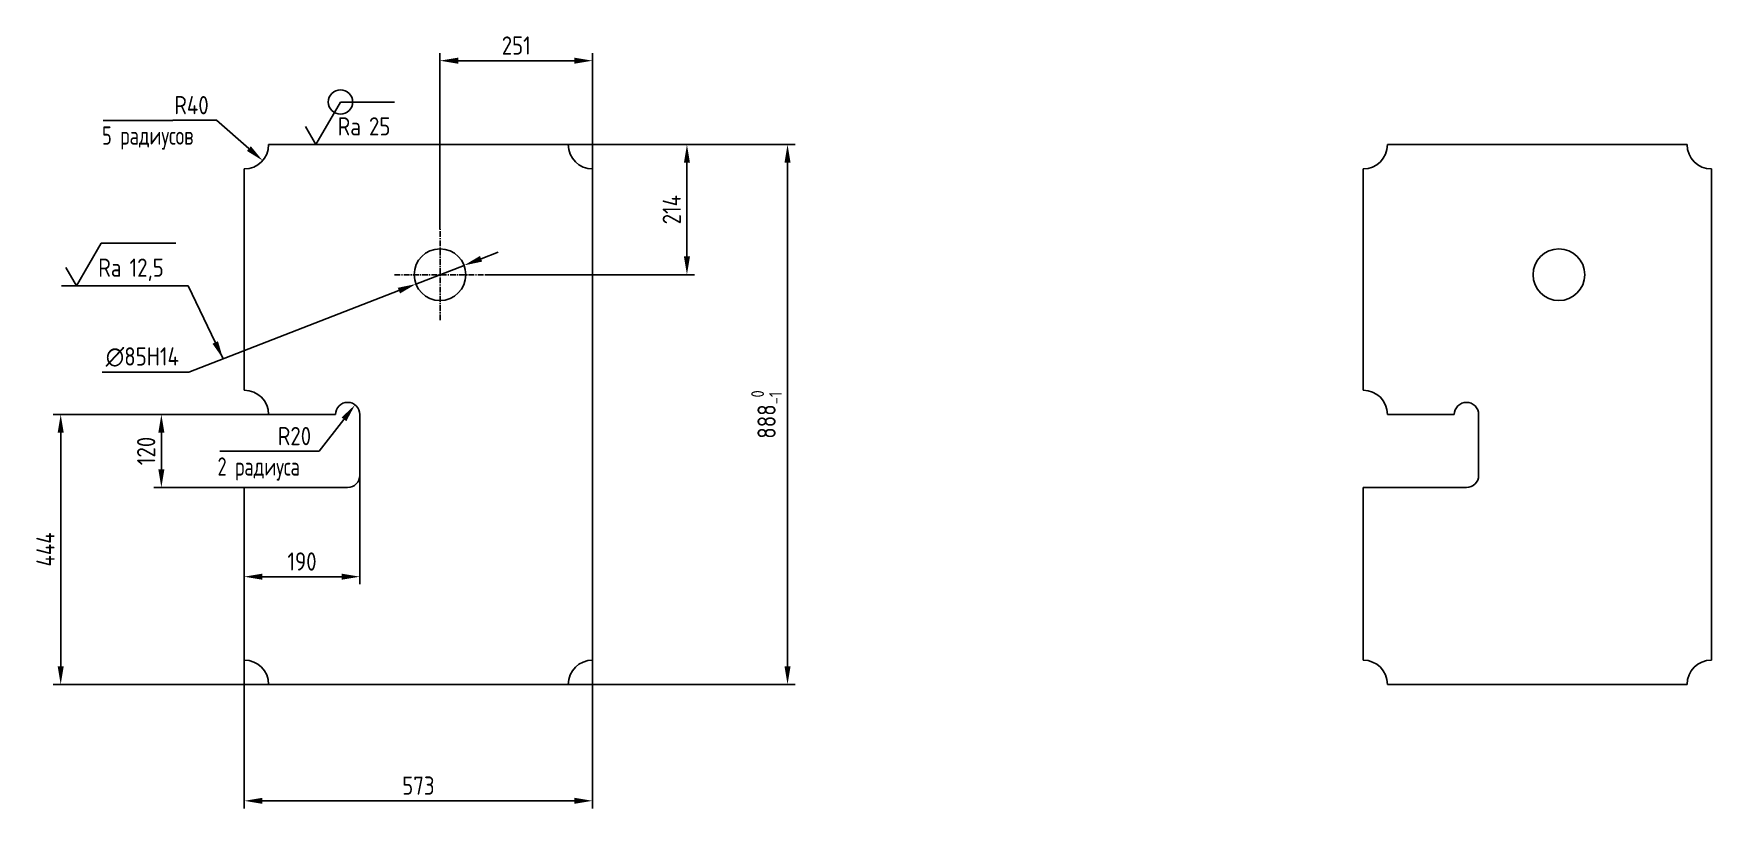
# Model space of a CAD drawing. Header units: millimetres. Extents: x 4845 to 7605, y 1368 to 2643.
import ezdxf

# ---------------------------------------------------------------- set-up
doc = ezdxf.new("R2010")
doc.units = ezdxf.units.MM
doc.header["$LTSCALE"] = 0.3
doc.linetypes.add('CENTER', pattern=[50.8, 31.75, -6.35, 6.35, -6.35])
for name, color, linetype in [('Cen', 5, 'CENTER'), ('Cont', 6, 'Continuous'), ('Dim', 7, 'Continuous'), ('Text', 3, 'Continuous')]:
    doc.layers.add(name, color=color, linetype=linetype)
doc.styles.add('Style1', font='romans.shx', dxfattribs={"width": 0.8})
doc.dimstyles.new('DIA10', dxfattribs={"dimscale": 10, "dimtxt": 3, "dimasz": 3, "dimexe": 0.18, "dimexo": 0.0625, "dimgap": 1, "dimtad": 1, "dimtih": 1, "dimtoh": 1, "dimdec": 0, "dimdsep": 46, "dimtxsty": 'Style1', "dimcen": 0, "dimclrt": 3, "dimadec": 0, "dimazin": 0, "dimtfac": 1, "dimtdec": 0, "dimtmove": 0, "dimatfit": 3, "dimfxl": 1, "dimtolj": 1, "dimarcsym": 0})
doc.dimstyles.new('Lin_10', dxfattribs={"dimscale": 10, "dimtxt": 3, "dimasz": 3, "dimexe": 1.25, "dimexo": 0, "dimgap": 1, "dimtad": 1, "dimdec": 1, "dimtxsty": 'Style1', "dimcen": 2.5, "dimclrt": 3, "dimadec": 0, "dimazin": 0, "dimtfac": 1, "dimtdec": 1, "dimtmove": 0, "dimatfit": 3, "dimldrblk": 'DOT', "dimfxl": 1, "dimarcsym": 0})
doc.dimstyles.new('Rad-10', dxfattribs={"dimscale": 10, "dimtxt": 3, "dimasz": 3, "dimexe": 1.25, "dimexo": 0, "dimgap": 1, "dimtad": 1, "dimtoh": 1, "dimdec": 3, "dimtxsty": 'Style1', "dimcen": 2.5, "dimclrt": 3, "dimadec": 0, "dimazin": 0, "dimtfac": 1, "dimtdec": 3, "dimtmove": 1, "dimatfit": 1, "dimfxl": 1, "dimarcsym": 0})

# ---------------------------------------------------------------- blocks, each defined once
blk = doc.blocks.new('*D12')
at = {"layer": 'Defpoints', "color": 0, "transparency": 16777216}
for p in [(5191.2, 1612.3), (5764.2, 1612.3), (5764.2, 1380.8)]:
    blk.add_point(p, dxfattribs=at)
at = {"layer": 'Dim', "color": 0, "lineweight": -2, "transparency": 16777216}
for p, q in [((5191.2, 1612.3), (5191.2, 1368.3)), ((5764.2, 1612.3), (5764.2, 1368.3)), ((5221.2, 1380.8), (5734.2, 1380.8))]:
    blk.add_line(p, q, dxfattribs=at)
at = {"layer": 'Dim', "color": 0, "transparency": 16777216}
for points in [[(5221.2, 1385.8), (5221.2, 1375.8), (5191.2, 1380.8)], [(5734.2, 1385.8), (5734.2, 1375.8), (5764.2, 1380.8)]]:
    blk.add_solid(points, dxfattribs=at)
at = {"layer": 'Dim', "color": 3, "transparency": 16777216, "insert": (5477.7, 1405.8), "char_height": 30, "attachment_point": 5, "style": 'Style1'}
blk.add_mtext('573', dxfattribs=at)
blk = doc.blocks.new('_Dot')
at = {"color": 0, "linetype": 'ByBlock', "lineweight": -2}
blk.add_line((-0.5, 0), (-1, 0), dxfattribs=at)
at = {"color": 0, "linetype": 'ByBlock', "const_width": 0.5}
blk.add_lwpolyline([(-0.25, 0, 1), (0.25, 0, 1)], format="xyb", close=True, dxfattribs=at)
blk = doc.blocks.new('*D13')
at = {"layer": 'Defpoints', "color": 0, "transparency": 16777216}
for p in [(5724.2, 2460.3), (6085, 2460.3), (5724.2, 1572.3)]:
    blk.add_point(p, dxfattribs=at)
at = {"layer": 'Dim', "color": 0, "lineweight": -2, "transparency": 16777216}
for p, q in [((5724.2, 2460.3), (6097.5, 2460.3)), ((6085, 1602.3), (6085, 2430.3)), ((5724.2, 1572.3), (6097.5, 1572.3))]:
    blk.add_line(p, q, dxfattribs=at)
at = {"layer": 'Dim', "color": 0, "transparency": 16777216}
for points in [[(6080, 2430.3), (6090, 2430.3), (6085, 2460.3)], [(6080, 1602.3), (6090, 1602.3), (6085, 1572.3)]]:
    blk.add_solid(points, dxfattribs=at)
at = {"layer": 'Dim', "color": 3, "transparency": 16777216, "insert": (6050.5, 2016.3), "char_height": 30, "attachment_point": 5, "rotation": 90, "style": 'Style1'}
blk.add_mtext('\\A1;888{\\H0.7x;\\S 0^ -1;}', dxfattribs=at)
blk = doc.blocks.new('*D14')
at = {"layer": 'Defpoints', "color": 0, "transparency": 16777216}
for p in [(4889.2, 2016.3), (5231.2, 2016.3), (5231.2, 1572.3)]:
    blk.add_point(p, dxfattribs=at)
at = {"layer": 'Dim', "color": 0, "lineweight": -2, "transparency": 16777216}
for p, q in [((5231.2, 2016.3), (4876.7, 2016.3)), ((4889.2, 1602.3), (4889.2, 1986.3)), ((5231.2, 1572.3), (4876.7, 1572.3))]:
    blk.add_line(p, q, dxfattribs=at)
at = {"layer": 'Dim', "color": 0, "transparency": 16777216}
for points in [[(4884.2, 1986.3), (4894.2, 1986.3), (4889.2, 2016.3)], [(4884.2, 1602.3), (4894.2, 1602.3), (4889.2, 1572.3)]]:
    blk.add_solid(points, dxfattribs=at)
at = {"layer": 'Dim', "color": 3, "transparency": 16777216, "insert": (4864.2, 1794.3), "char_height": 30, "attachment_point": 5, "rotation": 90, "style": 'Style1'}
blk.add_mtext('444', dxfattribs=at)
blk = doc.blocks.new('*D15')
at = {"layer": 'Defpoints', "color": 0, "transparency": 16777216}
for p in [(5054.8, 2016.3), (5231.2, 2016.3), (5191.2, 1896.3)]:
    blk.add_point(p, dxfattribs=at)
at = {"layer": 'Dim', "color": 0, "lineweight": -2, "transparency": 16777216}
for p, q in [((5231.2, 2016.3), (5042.3, 2016.3)), ((5054.8, 1926.3), (5054.8, 1986.3)), ((5191.2, 1896.3), (5042.3, 1896.3))]:
    blk.add_line(p, q, dxfattribs=at)
at = {"layer": 'Dim', "color": 0, "transparency": 16777216}
for points in [[(5049.8, 1986.3), (5059.8, 1986.3), (5054.8, 2016.3)], [(5049.8, 1926.3), (5059.8, 1926.3), (5054.8, 1896.3)]]:
    blk.add_solid(points, dxfattribs=at)
at = {"layer": 'Dim', "color": 3, "transparency": 16777216, "insert": (5029.8, 1956.3), "char_height": 30, "attachment_point": 5, "rotation": 90, "style": 'Style1'}
blk.add_mtext('120', dxfattribs=at)
blk = doc.blocks.new('*D16')
at = {"layer": 'Defpoints', "color": 0, "transparency": 16777216}
for p in [(5381.2, 1916.3), (5191.2, 1896.3), (5381.2, 1749.5)]:
    blk.add_point(p, dxfattribs=at)
at = {"layer": 'Dim', "color": 0, "lineweight": -2, "transparency": 16777216}
for p, q in [((5381.2, 1916.3), (5381.2, 1737)), ((5191.2, 1896.3), (5191.2, 1737)), ((5221.2, 1749.5), (5351.2, 1749.5))]:
    blk.add_line(p, q, dxfattribs=at)
at = {"layer": 'Dim', "color": 0, "transparency": 16777216}
for points in [[(5221.2, 1754.5), (5221.2, 1744.5), (5191.2, 1749.5)], [(5351.2, 1754.5), (5351.2, 1744.5), (5381.2, 1749.5)]]:
    blk.add_solid(points, dxfattribs=at)
at = {"layer": 'Dim', "color": 3, "transparency": 16777216, "insert": (5286.2, 1774.5), "char_height": 30, "attachment_point": 5, "style": 'Style1'}
blk.add_mtext('190', dxfattribs=at)
blk = doc.blocks.new('A$C6CF913E7')
at = {"layer": 'Text'}
blk.add_circle((0, 0), 2, dxfattribs=at)
blk = doc.blocks.new('sherISO_07')
at = {"layer": 'Text'}
blk.add_line((4.04, 7), (12.93, 7), dxfattribs=at)
blk.add_lwpolyline([(-1.73, 3), (0, 0), (4.04, 7)], dxfattribs=at)
blk.add_blockref('A$C6CF913E7', (4.04, 7))
at = {"layer": 'Text', "style": 'Style1', "width": 0.8}
blk.add_text('Ra', height=3, dxfattribs=at).set_placement((3.58, 1.5))
blk.add_attdef('25', (8.73, 1.5), '', height=3, dxfattribs=at)
blk = doc.blocks.new('*D17')
at = {"layer": 'Defpoints', "color": 0, "transparency": 16777216}
for p in [(5191.2, 2460.3), (5221.4, 2434)]:
    blk.add_point(p, dxfattribs=at)
at = {"layer": 'Dim', "color": 0, "lineweight": -2, "transparency": 16777216}
for p, q in [((5073.6, 2500.2), (5145.3, 2500.2)), ((5145.3, 2500.2), (5198.8, 2453.7))]:
    blk.add_line(p, q, dxfattribs=at)
at = {"layer": 'Dim', "color": 0, "transparency": 16777216}
blk.add_solid([(5202.1, 2457.5), (5195.5, 2449.9), (5221.4, 2434)], dxfattribs=at)
at = {"layer": 'Dim', "color": 3, "transparency": 16777216, "insert": (5104.4, 2525.2), "char_height": 30, "attachment_point": 5, "style": 'Style1'}
blk.add_mtext('R40', dxfattribs=at)
blk = doc.blocks.new('*D18')
at = {"layer": 'Defpoints', "color": 0, "transparency": 16777216}
for p in [(5361.2, 2016.3), (5373.4, 2032.1)]:
    blk.add_point(p, dxfattribs=at)
at = {"layer": 'Dim', "color": 0, "lineweight": -2, "transparency": 16777216}
for p, q in [((5314.7, 1955.8), (5355.1, 2008.3)), ((5242.9, 1955.8), (5314.7, 1955.8))]:
    blk.add_line(p, q, dxfattribs=at)
at = {"layer": 'Dim', "color": 0, "transparency": 16777216}
blk.add_solid([(5351.2, 2011.4), (5359.1, 2005.3), (5373.4, 2032.1)], dxfattribs=at)
at = {"layer": 'Dim', "color": 3, "transparency": 16777216, "insert": (5273.8, 1980.8), "char_height": 30, "attachment_point": 5, "style": 'Style1'}
blk.add_mtext('R20', dxfattribs=at)
blk = doc.blocks.new('*D19')
at = {"layer": 'Defpoints', "color": 0, "transparency": 16777216}
for p in [(5764.2, 2598.3), (5764.2, 2420.3), (5513.2, 2321.3)]:
    blk.add_point(p, dxfattribs=at)
at = {"layer": 'Dim', "color": 0, "lineweight": -2, "transparency": 16777216}
for p, q in [((5513.2, 2321.3), (5513.2, 2610.8)), ((5543.2, 2598.3), (5734.2, 2598.3)), ((5764.2, 2420.3), (5764.2, 2610.8))]:
    blk.add_line(p, q, dxfattribs=at)
at = {"layer": 'Dim', "color": 0, "transparency": 16777216}
for points in [[(5543.2, 2603.3), (5543.2, 2593.3), (5513.2, 2598.3)], [(5734.2, 2603.3), (5734.2, 2593.3), (5764.2, 2598.3)]]:
    blk.add_solid(points, dxfattribs=at)
at = {"layer": 'Dim', "color": 3, "transparency": 16777216, "insert": (5638.7, 2623.3), "char_height": 30, "attachment_point": 5, "style": 'Style1'}
blk.add_mtext('251', dxfattribs=at)
blk = doc.blocks.new('*D20')
at = {"layer": 'Defpoints', "color": 0, "transparency": 16777216}
for p in [(5724.2, 2460.3), (5588.2, 2246.3), (5919.5, 2246.3)]:
    blk.add_point(p, dxfattribs=at)
at = {"layer": 'Dim', "color": 0, "lineweight": -2, "transparency": 16777216}
for p, q in [((5724.2, 2460.3), (5932, 2460.3)), ((5919.5, 2430.3), (5919.5, 2276.3)), ((5588.2, 2246.3), (5932, 2246.3))]:
    blk.add_line(p, q, dxfattribs=at)
at = {"layer": 'Dim', "color": 0, "transparency": 16777216}
for points in [[(5914.5, 2430.3), (5924.5, 2430.3), (5919.5, 2460.3)], [(5914.5, 2276.3), (5924.5, 2276.3), (5919.5, 2246.3)]]:
    blk.add_solid(points, dxfattribs=at)
at = {"layer": 'Dim', "color": 3, "transparency": 16777216, "insert": (5894.5, 2353.3), "char_height": 30, "attachment_point": 5, "rotation": 90, "style": 'Style1'}
blk.add_mtext('214', dxfattribs=at)
blk = doc.blocks.new('*D21')
at = {"layer": 'Defpoints', "color": 0, "transparency": 16777216}
for p in [(5552.9, 2261.6), (5473.6, 2230.9)]:
    blk.add_point(p, dxfattribs=at)
at = {"layer": 'Dim', "color": 0, "lineweight": -2, "transparency": 16777216}
for p, q in [((5580.8, 2272.5), (5608.8, 2283.4)), ((5552.9, 2261.6), (5473.6, 2230.9)), ((5099.8, 2085.8), (5445.7, 2220)), ((4957.3, 2085.8), (5099.8, 2085.8))]:
    blk.add_line(p, q, dxfattribs=at)
at = {"layer": 'Dim', "color": 0, "transparency": 16777216}
for points in [[(5579, 2277.2), (5582.6, 2267.8), (5552.9, 2261.6)], [(5443.8, 2224.7), (5447.5, 2215.4), (5473.6, 2230.9)]]:
    blk.add_solid(points, dxfattribs=at)
at = {"layer": 'Dim', "color": 3, "transparency": 16777216, "insert": (5023.5, 2110.8), "char_height": 30, "attachment_point": 5, "style": 'Style1'}
blk.add_mtext('\\A1;∅85H14', dxfattribs=at)
blk = doc.blocks.new('sherISO_01')
at = {"layer": 'Text'}
blk.add_line((4.04, 7), (16.36, 7), dxfattribs=at)
blk.add_lwpolyline([(-1.73, 3), (0, 0), (4.04, 7)], dxfattribs=at)
at = {"layer": 'Text', "style": 'Style1', "width": 0.8}
blk.add_text('Ra', height=3, dxfattribs=at).set_placement((3.58, 1.5))
blk.add_attdef('12,5', (8.73, 1.5), '', height=3, dxfattribs=at)

msp = doc.modelspace()

# ---------------------------------------------------------------- linework, layer by layer
at = {"layer": 'Cen'}
for p, q in [((5513.2454, 2171.2653), (5513.2454, 2321.2653)), ((5438.2454, 2246.2653), (5588.2454, 2246.2653))]:
    msp.add_line(p, q, dxfattribs=at)
at = {"layer": 'Cont'}
for p, q in [((5231.2454, 2460.2653), (5724.2454, 2460.2653)), ((7072.0177, 2460.2653), (7565.0177, 2460.2653)), ((5191.2454, 2056.2653), (5191.2454, 2420.2653)), ((5764.2454, 2420.2653), (5764.2454, 1612.2653)), ((7032.0177, 2056.2653), (7032.0177, 2420.2653)), ((7605.0177, 2420.2653), (7605.0177, 1612.2653)), ((5231.2454, 2016.2653), (5341.2454, 2016.2653)), ((5381.2454, 2016.2653), (5381.2454, 1916.2653)), ((7072.0177, 2016.2653), (7182.0177, 2016.2653)), ((7222.0177, 2016.2653), (7222.0177, 1916.2653)), ((5191.2454, 1612.2653), (5191.2454, 1896.2653)), ((5361.2454, 1896.2653), (5191.2454, 1896.2653)), ((7032.0177, 1612.2653), (7032.0177, 1896.2653)), ((7202.0177, 1896.2653), (7032.0177, 1896.2653)), ((5231.2454, 1572.2653), (5724.2454, 1572.2653)), ((7072.0177, 1572.2653), (7565.0177, 1572.2653))]:
    msp.add_line(p, q, dxfattribs=at)
for centre in [(5513.2454, 2246.2653), (7354.0177, 2246.2653)]:
    msp.add_circle(centre, 42.5, dxfattribs=at)
for centre, radius, start, end in [((5191.2454, 2460.2653), 40, 270, 0), ((5764.2454, 2460.2653), 40, 180, 270), ((7032.0177, 2460.2653), 40, 270, 0), ((7605.0177, 2460.2653), 40, 180, 270), ((5191.2454, 2016.2653), 40, 0, 90), ((7032.0177, 2016.2653), 40, 0, 90), ((5361.2454, 2016.2653), 20, 0, 180), ((7202.0177, 2016.2653), 20, 0, 180), ((5361.2454, 1916.2653), 20, 270, 0), ((7202.0177, 1916.2653), 20, 270, 0), ((5191.2454, 1572.2653), 40, 0, 90), ((5764.2454, 1572.2653), 40, 90, 180), ((7032.0177, 1572.2653), 40, 0, 90), ((7605.0177, 1572.2653), 40, 90, 180)]:
    msp.add_arc(centre, radius, start, end, dxfattribs=at)
at = {"layer": 'Dim'}
for p, q in [((4959.0286, 2500.1686), (5073.582, 2500.1686)), ((5098.8348, 2227.8822), (4890.5792, 2227.8822)), ((5151.1917, 1955.7688), (5242.9407, 1955.7688))]:
    msp.add_line(p, q, dxfattribs=at)

# ---------------------------------------------------------------- block references
at = {"layer": 'Dim', "xscale": 10, "yscale": 10, "zscale": 10}
for name, p, values in [('sherISO_07', (5309.0848, 2460.2653), {'25': '25'}), ('sherISO_01', (4915.1649, 2227.8822), {'12,5': '12,5'})]:
    msp.add_blockref(name, p, dxfattribs=at).add_auto_attribs(values)

# ---------------------------------------------------------------- texts
at = {"layer": 'Dim', "color": 3, "style": 'Style1', "width": 0.7}
for s, p in [('5 радиусов', (4957.3136, 2460.1686)), ('2 радиуса', (5147.1962, 1915.7688))]:
    msp.add_text(s, height=30, dxfattribs=at).set_placement(p)

# ---------------------------------------------------------------- dimensions: what is measured, and where the dimension line sits
at = {"layer": 'Dim'}
for base, p1, p2, picture, middle in [((5764.2454, 2598.2507), (5513.2454, 2321.2653), (5764.2454, 2420.2653), '*D19', (5638.7454, 2623.2507)), ((5381.2454, 1749.4869), (5191.2454, 1896.2653), (5381.2454, 1916.2653), '*D16', (5286.2454, 1774.4869)), ((5764.2454, 1380.7662), (5191.2454, 1612.2653), (5764.2454, 1612.2653), '*D12', (5477.7454, 1405.7662))]:
    dim = msp.add_linear_dim(base=base, p1=p1, p2=p2, dimstyle='Lin_10', dxfattribs=at)
    dim.commit()
    dim.dimension.update_dxf_attribs({"geometry": picture, "text_midpoint": middle})
for center, mpoint, picture, middle in [((5191.2454, 2460.2653), (5221.4466, 2434.0378), '*D17', (5145.2963, 2500.1686)), ((5361.2454, 2016.2653), (5373.4486, 2032.1109), '*D18', (5314.6549, 1955.7688))]:
    dim = msp.add_radius_dim(center=center, mpoint=mpoint, dimstyle='Rad-10', dxfattribs=at)
    dim.commit()
    dim.dimension.update_dxf_attribs({"geometry": picture, "text_midpoint": middle, "dimtype": 164})
for base, p1, p2, picture, middle in [((5919.4551, 2246.2653), (5724.2454, 2460.2653), (5588.2454, 2246.2653), '*D20', (5894.4551, 2353.2653)), ((4889.2317, 2016.2653), (5231.2454, 1572.2653), (5231.2454, 2016.2653), '*D14', (4864.2317, 1794.2653)), ((5054.8071, 2016.2653), (5191.2454, 1896.2653), (5231.2454, 2016.2653), '*D15', (5029.8071, 1956.2653))]:
    dim = msp.add_linear_dim(base=base, p1=p1, p2=p2, angle=90, dimstyle='Lin_10', dxfattribs=at)
    dim.commit()
    dim.dimension.update_dxf_attribs({"geometry": picture, "text_midpoint": middle})
dim = msp.add_linear_dim(base=(6085.0306, 2460.2653), p1=(5724.2454, 1572.2653), p2=(5724.2454, 2460.2653), angle=90, text='\\A1;<>{\\H0.7x;\\S 0^ -1;}', dimstyle='Lin_10', dxfattribs=at)
dim.commit()
dim.dimension.update_dxf_attribs({"geometry": '*D13', "text_midpoint": (6050.5306, 2016.2653)})
dim = msp.add_diameter_dim_2p(p1=(5552.8658, 2261.6429), p2=(5473.6249, 2230.8877), text='<>H14', dimstyle='DIA10', dxfattribs=at)
dim.commit()
dim.dimension.update_dxf_attribs({"geometry": '*D21', "text_midpoint": (5023.5373, 2085.8068), "dimtype": 163})

# ---------------------------------------------------------------- leaders
msp.add_leader([(5156.4137, 2107.7709), (5098.8348, 2227.8822)], dimstyle='DIA10', dxfattribs=at)

doc.saveas('drawing.dxf')
